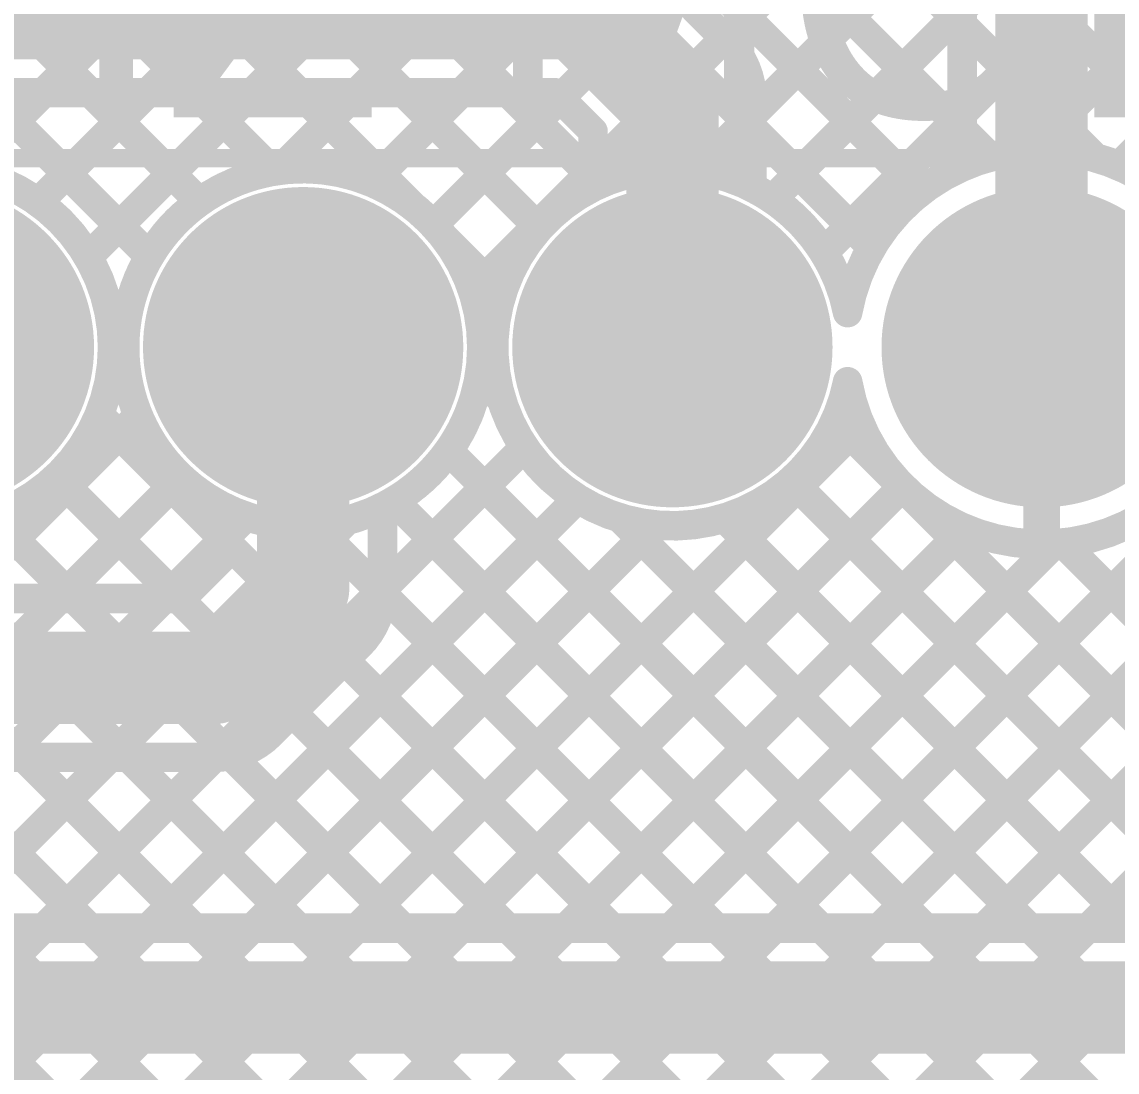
# Model space of a CAD drawing. Header units: millimetres. Extents: x -0.01 to 3.73, y -0.01 to 3.05.
# Drawn here: x 3.1449 to 3.4415, y 2.1912 to 2.4757 of the extents above; entities that cross this region are included whole.
import ezdxf

# ---------------------------------------------------------------- set-up
doc = ezdxf.new("R2010")
doc.units = ezdxf.units.MM
doc.header["$MEASUREMENT"] = 0
for name, color, linetype in [('BottomLayer', 5, 'Continuous'), ('BottomSolder', 6, 'Continuous'), ('MultiLayer', 9, 'Continuous'), ('PadHoleLayer', 156, 'Continuous'), ('TopLayer', 1, 'Continuous'), ('TopOverlay', 2, 'Continuous'), ('TopSolder', 216, 'Continuous')]:
    doc.layers.add(name, color=color, linetype=linetype)
doc.styles.add('Arial', font='', dxfattribs={"height": 0.2})
doc.styles.get('Arial').set_extended_font_data('Arial')

# ---------------------------------------------------------------- blocks, each defined once
blk = doc.blocks.new('HC_12_M______8')
at = {"layer": 'BottomLayer'}
h = blk.add_hatch(color=5, dxfattribs=at)
edge = h.paths.add_edge_path()
edge.add_arc((0.05118, -0.15984), 0.03937, 0, 360)
h = blk.add_hatch(color=5, dxfattribs=at)
edge = h.paths.add_edge_path()
edge.add_arc((0.05118, -0.25984), 0.03937, 0, 360)
h = blk.add_hatch(color=5, dxfattribs=at)
edge = h.paths.add_edge_path()
edge.add_arc((0.05118, -0.35984), 0.03937, 0, 360)
h = blk.add_hatch(color=5, dxfattribs=at)
edge = h.paths.add_edge_path()
edge.add_arc((0.05118, -0.45984), 0.03937, 0, 360)
at = {"layer": 'BottomSolder'}
h = blk.add_hatch(color=6, dxfattribs=at)
edge = h.paths.add_edge_path()
edge.add_arc((0.05118, -0.15984), 0.04337, 0, 360)
h = blk.add_hatch(color=6, dxfattribs=at)
edge = h.paths.add_edge_path()
edge.add_arc((0.05118, -0.25984), 0.04337, 0, 360)
h = blk.add_hatch(color=6, dxfattribs=at)
edge = h.paths.add_edge_path()
edge.add_arc((0.05118, -0.35984), 0.04337, 0, 360)
h = blk.add_hatch(color=6, dxfattribs=at)
edge = h.paths.add_edge_path()
edge.add_arc((0.05118, -0.45984), 0.04337, 0, 360)
at = {"layer": 'MultiLayer'}
h = blk.add_hatch(color=9, dxfattribs=at)
edge = h.paths.add_edge_path()
edge.add_arc((0.05118, -0.15984), 0.03937, 0, 360)
h = blk.add_hatch(color=9, dxfattribs=at)
edge = h.paths.add_edge_path()
edge.add_arc((0.05118, -0.25984), 0.03937, 0, 360)
h = blk.add_hatch(color=9, dxfattribs=at)
edge = h.paths.add_edge_path()
edge.add_arc((0.05118, -0.35984), 0.03937, 0, 360)
h = blk.add_hatch(color=9, dxfattribs=at)
edge = h.paths.add_edge_path()
edge.add_arc((0.05118, -0.45984), 0.03937, 0, 360)
at = {"layer": 'PadHoleLayer'}
h = blk.add_hatch(color=156, dxfattribs=at)
edge = h.paths.add_edge_path()
edge.add_arc((0.05118, -0.15984), 0.01969, 0, 360)
h = blk.add_hatch(color=156, dxfattribs=at)
edge = h.paths.add_edge_path()
edge.add_arc((0.05118, -0.25984), 0.01969, 0, 360)
h = blk.add_hatch(color=156, dxfattribs=at)
edge = h.paths.add_edge_path()
edge.add_arc((0.05118, -0.35984), 0.01969, 0, 360)
at = {"layer": 'TopLayer'}
h = blk.add_hatch(color=1, dxfattribs=at)
edge = h.paths.add_edge_path()
edge.add_arc((0.05118, -0.15984), 0.03937, 0, 360)
h = blk.add_hatch(color=1, dxfattribs=at)
edge = h.paths.add_edge_path()
edge.add_arc((0.05118, -0.25984), 0.03937, 0, 360)
h = blk.add_hatch(color=1, dxfattribs=at)
edge = h.paths.add_edge_path()
edge.add_arc((0.05118, -0.35984), 0.03937, 0, 360)
h = blk.add_hatch(color=1, dxfattribs=at)
edge = h.paths.add_edge_path()
edge.add_arc((0.05118, -0.45984), 0.03937, 0, 360)
at = {"layer": 'TopSolder'}
h = blk.add_hatch(color=216, dxfattribs=at)
edge = h.paths.add_edge_path()
edge.add_arc((0.05118, -0.15984), 0.04337, 0, 360)
h = blk.add_hatch(color=216, dxfattribs=at)
edge = h.paths.add_edge_path()
edge.add_arc((0.05118, -0.25984), 0.04337, 0, 360)
h = blk.add_hatch(color=216, dxfattribs=at)
edge = h.paths.add_edge_path()
edge.add_arc((0.05118, -0.35984), 0.04337, 0, 360)
h = blk.add_hatch(color=216, dxfattribs=at)
edge = h.paths.add_edge_path()
edge.add_arc((0.05118, -0.45984), 0.04337, 0, 360)
at = {"layer": 'TopOverlay', "const_width": 0.005}
blk.add_lwpolyline([(0, -0.51968), (0, 0)], dxfattribs=at)

msp = doc.modelspace()

# ---------------------------------------------------------------- linework, layer by layer
at = {"layer": 'BottomLayer'}
for points, const_width in [([(2.74562, 2.846), (3.17944, 2.41218)], 0.008), ([(2.7739, 2.846), (3.19297, 2.42693)], 0.008), ([(2.80219, 2.846), (3.21294, 2.43524)], 0.008), ([(2.83047, 2.846), (3.25061, 2.42586)], 0.008), ([(2.85876, 2.846), (3.28499, 2.41977)], 0.008), ([(2.88704, 2.846), (3.30132, 2.43172)], 0.008), ([(2.91532, 2.846), (3.32561, 2.43572)], 0.008), ([(2.94361, 2.846), (3.37504, 2.41457)], 0.008), ([(2.97189, 2.846), (3.38825, 2.42964)], 0.008), ([(3.00018, 2.846), (3.39957, 2.44661)], 0.008), ([(3.02846, 2.846), (3.39957, 2.47489)], 0.008), ([(3.09272, 2.42675), (3.35802, 2.69205)], 0.008), ([(3.12945, 2.4352), (3.35802, 2.66377)], 0.008), ([(3.14934, 2.42681), (3.35802, 2.63548)], 0.008), ([(3.16282, 2.41199), (3.35802, 2.6072)], 0.008), ([(3.2146, 2.43549), (3.35802, 2.57891)], 0.008), ([(3.23962, 2.43223), (3.35802, 2.55063)], 0.008), ([(3.25634, 2.42066), (3.36187, 2.5262)], 0.008), ([(3.26692, 2.40296), (3.37578, 2.51182)], 0.008), ([(3.42107, 2.38756), (3.42107, 2.49693)], 0.025), ([(3.32772, 2.43547), (3.38992, 2.49767)], 0.008), ([(3.39957, 2.43641), (3.39957, 2.48802)], 0.008), ([(3.34816, 2.42763), (3.39957, 2.47904)], 0.008), ([(2.9585, 2.46341), (3.19169, 2.23022)], 0.008), ([(3.36206, 2.41324), (3.39957, 2.45076)], 0.008), ([(2.9585, 2.43513), (3.1634, 2.23022)], 0.008), ([(3.25938, 2.41709), (3.2748, 2.40167)], 0.008), ([(3.16896, 2.39438), (3.17279, 2.39054)], 0.008), ([(3.16937, 2.39026), (3.17314, 2.39403)], 0.008), ([(3.42107, 2.33819), (3.42107, 2.38756)], 0.01), ([(3.26797, 2.37573), (3.27316, 2.38091)], 0.008), ([(3.26875, 2.37943), (3.27483, 2.37335)], 0.008), ([(3.03762, 2.23022), (3.1764, 2.36901)], 0.008), ([(3.16583, 2.36922), (3.30483, 2.23022)], 0.008), ([(3.23561, 2.23022), (3.37199, 2.3666)], 0.008), ([(3.36523, 2.36781), (3.49957, 2.23347)], 0.008), ([(3.15075, 2.23022), (3.281, 2.36047)], 0.008), ([(3.26044, 2.35946), (3.38968, 2.23022)], 0.008), ([(3.34874, 2.23022), (3.4727, 2.35418)], 0.008), ([(3.0659, 2.23022), (3.18797, 2.35229)], 0.008), ([(3.15433, 2.35244), (3.27654, 2.23022)], 0.008), ([(3.35328, 2.35147), (3.47453, 2.23022)], 0.008), ([(3.26389, 2.23022), (3.38341, 2.34974)], 0.008), ([(3.17904, 2.23022), (3.29539, 2.34657)], 0.008), ([(3.24569, 2.34592), (3.36139, 2.23022)], 0.008), ([(3.09418, 2.23022), (3.20567, 2.34171)], 0.008), ([(3.10964, 2.34056), (3.21997, 2.23022)], 0.008), ([(3.12247, 2.23022), (3.2329, 2.34066)], 0.008), ([(3.1367, 2.34178), (3.24826, 2.23022)], 0.008), ([(3.20732, 2.23022), (3.3165, 2.33941)], 0.008), ([(3.22405, 2.33928), (3.33311, 2.23022)], 0.008), ([(3.30686, 2.34132), (3.41796, 2.23022)], 0.008), ([(3.33518, 2.34129), (3.44625, 2.23022)], 0.008), ([(3.37703, 2.23022), (3.48599, 2.33919)], 0.008), ([(3.29217, 2.23022), (3.40033, 2.33838)], 0.008), ([(3.32046, 2.23022), (3.42454, 2.3343)], 0.008), ([(3.42682, 2.3345), (3.52785, 2.23347)], 0.008), ([(3.40531, 2.23022), (3.49528, 2.3202)], 0.008), ([(3.4336, 2.23022), (3.49528, 2.29191)], 0.008), ([(3.00791, 2.23022), (3.49528, 2.23022)], 0.008), ([(2.999, 2.20872), (3.522, 2.20872)], 0.025)]:
    msp.add_lwpolyline(points, dxfattribs=dict(at, const_width=const_width))
for points, const_width in [([(3.39757, 2.47904, 1), (3.40157, 2.47904, 1)], 0.004), ([(3.39757, 2.47489, 1), (3.40157, 2.47489, 1)], 0.004), ([(3.39757, 2.45076, 1), (3.40157, 2.45076, 1)], 0.004), ([(3.39757, 2.44661, 1), (3.40157, 2.44661, 1)], 0.004), ([(3.16944, 2.38756, 1), (3.0727, 2.38756, 1)], 0.008), ([(3.26944, 2.38756, 1), (3.1727, 2.38756, 1)], 0.008), ([(3.21095, 2.43524, 1), (3.21495, 2.43524, 1)], 0.004), ([(3.2126, 2.43549, 1), (3.2166, 2.43549, 1)], 0.004), ([(3.32361, 2.43572, 1), (3.32761, 2.43572, 1)], 0.004), ([(3.32572, 2.43547, 1), (3.32972, 2.43547, 1)], 0.004), ([(3.39757, 2.43641, 1), (3.40157, 2.43641, 1)], 0.004), ([(3.39757, 2.43641, 1), (3.40157, 2.43641, 1)], 0.004), ([(3.23762, 2.43223, 1), (3.24162, 2.43223, 1)], 0.004), ([(3.29932, 2.43172, 1), (3.30332, 2.43172, 1)], 0.004), ([(3.38625, 2.42964, 1), (3.39025, 2.42964, 1)], 0.004), ([(3.14734, 2.42681, 1), (3.15134, 2.42681, 1)], 0.004), ([(3.19097, 2.42693, 1), (3.19497, 2.42693, 1)], 0.004), ([(3.24861, 2.42586, 1), (3.25261, 2.42586, 1)], 0.004), ([(3.34616, 2.42763, 1), (3.35016, 2.42763, 1)], 0.004), ([(3.25434, 2.42066, 1), (3.25834, 2.42066, 1)], 0.004), ([(3.28299, 2.41977, 1), (3.28699, 2.41977, 1)], 0.004), ([(3.25738, 2.41709, 1), (3.26138, 2.41709, 1)], 0.004), ([(3.37304, 2.41457, 1), (3.37704, 2.41457, 1)], 0.004), ([(3.16082, 2.41199, 1), (3.16482, 2.41199, 1)], 0.004), ([(3.17744, 2.41218, 1), (3.18144, 2.41218, 1)], 0.004), ([(3.36006, 2.41324, 1), (3.36406, 2.41324, 1)], 0.004), ([(3.26492, 2.40296, 1), (3.26892, 2.40296, 1)], 0.004), ([(3.2728, 2.40167, 1), (3.2768, 2.40167, 1)], 0.004), ([(3.36653, 2.39692, 1), (3.37053, 2.39692, 1)], 0.004), ([(3.36653, 2.39692, 1), (3.37053, 2.39692, 1)], 0.004), ([(3.41482, 2.38756, 1), (3.42732, 2.38756, 1)], 0.0125), ([(3.16696, 2.39438, 1), (3.17096, 2.39438, 1)], 0.004), ([(3.17114, 2.39403, 1), (3.17514, 2.39403, 1)], 0.004), ([(3.16737, 2.39026, 1), (3.17137, 2.39026, 1)], 0.004), ([(3.17079, 2.39054, 1), (3.17479, 2.39054, 1)], 0.004), ([(3.16744, 2.38756, 1), (3.17144, 2.38756, 1)], 0.004), ([(3.1707, 2.38756, 1), (3.1747, 2.38756, 1)], 0.004), ([(3.26744, 2.38756, 1), (3.27144, 2.38756, 1)], 0.004), ([(3.41857, 2.38756, 1), (3.42357, 2.38756, 1)], 0.005), ([(3.27116, 2.38091, 1), (3.27516, 2.38091, 1)], 0.004), ([(3.26675, 2.37943, 1), (3.27075, 2.37943, 1)], 0.004), ([(3.36653, 2.3782, 1), (3.37053, 2.3782, 1)], 0.004), ([(3.36653, 2.3782, 1), (3.37053, 2.3782, 1)], 0.004), ([(3.26597, 2.37573, 1), (3.26997, 2.37573, 1)], 0.004), ([(3.27283, 2.37335, 1), (3.27683, 2.37335, 1)], 0.004), ([(3.16383, 2.36922, 1), (3.16783, 2.36922, 1)], 0.004), ([(3.1744, 2.36901, 1), (3.1784, 2.36901, 1)], 0.004), ([(3.36323, 2.36781, 1), (3.36723, 2.36781, 1)], 0.004), ([(3.36999, 2.3666, 1), (3.37399, 2.3666, 1)], 0.004), ([(3.279, 2.36047, 1), (3.283, 2.36047, 1)], 0.004), ([(3.25844, 2.35946, 1), (3.26244, 2.35946, 1)], 0.004), ([(3.15233, 2.35244, 1), (3.15633, 2.35244, 1)], 0.004), ([(3.18597, 2.35229, 1), (3.18997, 2.35229, 1)], 0.004), ([(3.35128, 2.35147, 1), (3.35528, 2.35147, 1)], 0.004), ([(3.38141, 2.34974, 1), (3.38541, 2.34974, 1)], 0.004), ([(3.24369, 2.34592, 1), (3.24769, 2.34592, 1)], 0.004), ([(3.29339, 2.34657, 1), (3.29739, 2.34657, 1)], 0.004), ([(3.20367, 2.34171, 1), (3.20767, 2.34171, 1)], 0.004), ([(3.22205, 2.33928, 1), (3.22605, 2.33928, 1)], 0.004), ([(3.2309, 2.34066, 1), (3.2349, 2.34066, 1)], 0.004), ([(3.30486, 2.34132, 1), (3.30886, 2.34132, 1)], 0.004), ([(3.3145, 2.33941, 1), (3.3185, 2.33941, 1)], 0.004), ([(3.33318, 2.34129, 1), (3.33718, 2.34129, 1)], 0.004), ([(3.41857, 2.33819, 1), (3.42357, 2.33819, 1)], 0.005), ([(3.39833, 2.33838, 1), (3.40233, 2.33838, 1)], 0.004), ([(3.42254, 2.3343, 1), (3.42654, 2.3343, 1)], 0.004), ([(3.42482, 2.3345, 1), (3.42882, 2.3345, 1)], 0.004), ([(3.14875, 2.23022, 1), (3.15275, 2.23022, 1)], 0.004), ([(3.1614, 2.23022, 1), (3.1654, 2.23022, 1)], 0.004), ([(3.17704, 2.23022, 1), (3.18104, 2.23022, 1)], 0.004), ([(3.18969, 2.23022, 1), (3.19369, 2.23022, 1)], 0.004), ([(3.20532, 2.23022, 1), (3.20932, 2.23022, 1)], 0.004), ([(3.21797, 2.23022, 1), (3.22197, 2.23022, 1)], 0.004), ([(3.23361, 2.23022, 1), (3.23761, 2.23022, 1)], 0.004), ([(3.24626, 2.23022, 1), (3.25026, 2.23022, 1)], 0.004), ([(3.26189, 2.23022, 1), (3.26589, 2.23022, 1)], 0.004), ([(3.27454, 2.23022, 1), (3.27854, 2.23022, 1)], 0.004), ([(3.29018, 2.23022, 1), (3.29418, 2.23022, 1)], 0.004), ([(3.30283, 2.23022, 1), (3.30683, 2.23022, 1)], 0.004), ([(3.31846, 2.23022, 1), (3.32246, 2.23022, 1)], 0.004), ([(3.33111, 2.23022, 1), (3.33511, 2.23022, 1)], 0.004), ([(3.34674, 2.23022, 1), (3.35074, 2.23022, 1)], 0.004), ([(3.35939, 2.23022, 1), (3.36339, 2.23022, 1)], 0.004), ([(3.37503, 2.23022, 1), (3.37903, 2.23022, 1)], 0.004), ([(3.38768, 2.23022, 1), (3.39168, 2.23022, 1)], 0.004), ([(3.40331, 2.23022, 1), (3.40731, 2.23022, 1)], 0.004), ([(3.41596, 2.23022, 1), (3.41996, 2.23022, 1)], 0.004), ([(3.4316, 2.23022, 1), (3.4356, 2.23022, 1)], 0.004)]:
    msp.add_lwpolyline(points, format="xyb", close=True, dxfattribs=dict(at, const_width=const_width))
at = {"layer": 'BottomLayer', "const_width": 0.008}
for points in [[(3.36853, 2.3782, -10.241505), (3.36853, 2.39692)], [(3.36853, 2.39692, -0.250007), (3.39957, 2.43641)], [(3.4727, 2.37404, -0.804246), (3.36853, 2.3782)]]:
    msp.add_lwpolyline(points, format="xyb", dxfattribs=at)
at = {"layer": 'TopLayer'}
for points, const_width in [([(2.97189, 2.846), (3.38825, 2.42964)], 0.008), ([(3.00018, 2.846), (3.40711, 2.43907)], 0.008), ([(3.02846, 2.846), (3.43553, 2.43893)], 0.008), ([(3.05675, 2.846), (3.4727, 2.43004)], 0.008), ([(3.33518, 2.47122), (3.43509, 2.57113)], 0.008), ([(3.34257, 2.45033), (3.43509, 2.54284)], 0.008), ([(3.44203, 2.43664), (3.548, 2.54262)], 0.008), ([(3.34816, 2.42763), (3.44123, 2.52071)], 0.008), ([(3.36206, 2.41324), (3.45992, 2.51111)], 0.008), ([(3.41793, 2.44084), (3.48814, 2.51104)], 0.008), ([(3.3132, 2.4932), (3.33627, 2.47013)], 0.008), ([(3.055, 2.478), (3.298, 2.478)], 0.025), ([(3.298, 2.478), (3.32107, 2.45493)], 0.025), ([(3.32107, 2.38756), (3.32107, 2.45493)], 0.025), ([(3.06391, 2.4565), (3.28909, 2.4565)], 0.008), ([(3.12945, 2.4352), (3.15075, 2.4565)], 0.008), ([(3.13512, 2.4565), (3.17944, 2.41218)], 0.008), ([(3.14934, 2.42681), (3.17904, 2.4565)], 0.008), ([(3.16282, 2.41199), (3.20732, 2.4565)], 0.008), ([(3.1634, 2.4565), (3.19297, 2.42693)], 0.008), ([(3.19169, 2.4565), (3.21294, 2.43524)], 0.008), ([(3.2146, 2.43549), (3.23561, 2.4565)], 0.008), ([(3.21997, 2.4565), (3.25061, 2.42586)], 0.008), ([(3.23962, 2.43223), (3.26389, 2.4565)], 0.008), ([(3.24826, 2.4565), (3.28499, 2.41977)], 0.008), ([(3.25634, 2.42066), (3.29064, 2.45496)], 0.008), ([(3.27654, 2.4565), (3.29957, 2.43347)], 0.008), ([(3.28909, 2.4565), (3.29957, 2.44602)], 0.008), ([(3.34257, 2.43089), (3.34257, 2.45493)], 0.008), ([(3.29957, 2.43089), (3.29957, 2.44602)], 0.008), ([(3.34257, 2.44704), (3.37504, 2.41457)], 0.008), ([(3.42107, 2.38756), (3.42107, 2.43693)], 0.01), ([(3.26692, 2.40296), (3.29957, 2.43561)], 0.008), ([(3.25938, 2.41709), (3.2748, 2.40167)], 0.008), ([(3.22107, 2.32207), (3.22107, 2.38756)], 0.025), ([(3.16896, 2.39438), (3.17279, 2.39054)], 0.008), ([(3.16937, 2.39026), (3.17314, 2.39403)], 0.008), ([(3.42107, 2.33819), (3.42107, 2.38756)], 0.01), ([(3.26797, 2.37573), (3.27316, 2.38091)], 0.008), ([(3.26875, 2.37943), (3.27483, 2.37335)], 0.008), ([(3.12689, 2.3195), (3.1764, 2.36901)], 0.008), ([(3.16583, 2.36922), (3.19957, 2.33548)], 0.008), ([(2.96788, 1.9625), (3.37199, 2.3666)], 0.008), ([(3.36523, 2.36781), (3.548, 2.18504)], 0.008), ([(3.24257, 2.32204), (3.281, 2.36047)], 0.008), ([(3.26044, 2.35946), (3.548, 2.0719)], 0.008), ([(3.08102, 1.9625), (3.4727, 2.35418)], 0.008), ([(3.15433, 2.35244), (3.18727, 2.3195)], 0.008), ([(3.15518, 2.3195), (3.18797, 2.35229)], 0.008), ([(3.35328, 2.35147), (3.548, 2.15676)], 0.008), ([(2.99617, 1.9625), (3.38341, 2.34974)], 0.008), ([(2.91131, 1.9625), (3.29539, 2.34657)], 0.008), ([(3.24569, 2.34592), (3.548, 2.04362)], 0.008), ([(3.19957, 2.33098), (3.19957, 2.34423)], 0.008), ([(3.24257, 2.32207), (3.24257, 2.34423)], 0.008), ([(2.9396, 1.9625), (3.3165, 2.33941)], 0.008), ([(3.1093, 1.9625), (3.48599, 2.33919)], 0.008), ([(3.1367, 2.34178), (3.15898, 2.3195)], 0.008), ([(3.13759, 1.9625), (3.51428, 2.33919)], 0.008), ([(3.16587, 1.9625), (3.54256, 2.33919)], 0.008), ([(3.30686, 2.34132), (3.548, 2.10019)], 0.008), ([(3.33518, 2.34129), (3.548, 2.12847)], 0.008), ([(3.02445, 1.9625), (3.40033, 2.33838)], 0.008), ([(3.05273, 1.9625), (3.42454, 2.3343)], 0.008), ([(3.18346, 2.3195), (3.19957, 2.33561)], 0.008), ([(3.42682, 2.3345), (3.548, 2.21332)], 0.008), ([(3.18809, 2.3195), (3.19957, 2.33098)], 0.008), ([(3.197, 2.298), (3.22107, 2.32207)], 0.025), ([(3.06391, 2.3195), (3.18809, 2.3195)], 0.008), ([(3.24253, 2.3208), (3.548, 2.01533)], 0.008), ([(3.19416, 1.9625), (3.548, 2.31634)], 0.008), ([(3.2122, 2.2828), (3.23627, 2.30687)], 0.008), ([(3.055, 2.298), (3.197, 2.298)], 0.025), ([(3.23223, 2.30282), (3.548, 1.98705)], 0.008), ([(3.21809, 2.28868), (3.54427, 1.9625)], 0.008), ([(3.2015, 2.27698), (3.51598, 1.9625)], 0.008), ([(2.85474, 1.9625), (3.16874, 2.2765)], 0.008), ([(2.88303, 1.9625), (3.19703, 2.2765)], 0.008), ([(3.055, 2.2765), (3.197, 2.2765)], 0.008), ([(3.06056, 2.2765), (3.37456, 1.9625)], 0.008), ([(3.08884, 2.2765), (3.40284, 1.9625)], 0.008), ([(3.11713, 2.2765), (3.43113, 1.9625)], 0.008), ([(3.14541, 2.2765), (3.45941, 1.9625)], 0.008), ([(3.1737, 2.2765), (3.4877, 1.9625)], 0.008)]:
    msp.add_lwpolyline(points, dxfattribs=dict(at, const_width=const_width))
for points, const_width in [([(3.29175, 2.478, 1), (3.30425, 2.478, 1)], 0.0125), ([(3.29175, 2.478, 1), (3.30425, 2.478, 1)], 0.0125), ([(3.33318, 2.47122, 1), (3.33718, 2.47122, 1)], 0.004), ([(3.33427, 2.47013, 1), (3.33827, 2.47013, 1)], 0.004), ([(3.33427, 2.47013, 1), (3.33827, 2.47013, 1)], 0.004), ([(3.33427, 2.47013, 1), (3.33827, 2.47013, 1)], 0.004), ([(3.31482, 2.45493, 1), (3.32732, 2.45493, 1)], 0.0125), ([(3.31482, 2.45493, 1), (3.32732, 2.45493, 1)], 0.0125), ([(3.14875, 2.4565, 1), (3.15275, 2.4565, 1)], 0.004), ([(3.1614, 2.4565, 1), (3.1654, 2.4565, 1)], 0.004), ([(3.17704, 2.4565, 1), (3.18104, 2.4565, 1)], 0.004), ([(3.18969, 2.4565, 1), (3.19369, 2.4565, 1)], 0.004), ([(3.20532, 2.4565, 1), (3.20932, 2.4565, 1)], 0.004), ([(3.21797, 2.4565, 1), (3.22197, 2.4565, 1)], 0.004), ([(3.23361, 2.4565, 1), (3.23761, 2.4565, 1)], 0.004), ([(3.24626, 2.4565, 1), (3.25026, 2.4565, 1)], 0.004), ([(3.26189, 2.4565, 1), (3.26589, 2.4565, 1)], 0.004), ([(3.27454, 2.4565, 1), (3.27854, 2.4565, 1)], 0.004), ([(3.28709, 2.4565, 1), (3.29109, 2.4565, 1)], 0.004), ([(3.28709, 2.4565, 1), (3.29109, 2.4565, 1)], 0.004), ([(3.28864, 2.45496, 1), (3.29264, 2.45496, 1)], 0.004), ([(3.34057, 2.45493, 1), (3.34457, 2.45493, 1)], 0.004), ([(3.34057, 2.45493, 1), (3.34457, 2.45493, 1)], 0.004), ([(3.34057, 2.45493, 1), (3.34457, 2.45493, 1)], 0.004), ([(3.34057, 2.45033, 1), (3.34457, 2.45033, 1)], 0.004), ([(3.29757, 2.44602, 1), (3.30157, 2.44602, 1)], 0.004), ([(3.29757, 2.44602, 1), (3.30157, 2.44602, 1)], 0.004), ([(3.34057, 2.44704, 1), (3.34457, 2.44704, 1)], 0.004), ([(3.41593, 2.44084, 1), (3.41993, 2.44084, 1)], 0.004), ([(3.40511, 2.43907, 1), (3.40911, 2.43907, 1)], 0.004), ([(3.41857, 2.43693, 1), (3.42357, 2.43693, 1)], 0.005), ([(3.43353, 2.43893, 1), (3.43753, 2.43893, 1)], 0.004), ([(3.16944, 2.38756, 1), (3.0727, 2.38756, 1)], 0.008), ([(3.21095, 2.43524, 1), (3.21495, 2.43524, 1)], 0.004), ([(3.2126, 2.43549, 1), (3.2166, 2.43549, 1)], 0.004), ([(3.29757, 2.43561, 1), (3.30157, 2.43561, 1)], 0.004), ([(3.44003, 2.43664, 1), (3.44403, 2.43664, 1)], 0.004), ([(3.23762, 2.43223, 1), (3.24162, 2.43223, 1)], 0.004), ([(3.29757, 2.43347, 1), (3.30157, 2.43347, 1)], 0.004), ([(3.29757, 2.43089, 1), (3.30157, 2.43089, 1)], 0.004), ([(3.29757, 2.43089, 1), (3.30157, 2.43089, 1)], 0.004), ([(3.34057, 2.43089, 1), (3.34457, 2.43089, 1)], 0.004), ([(3.34057, 2.43089, 1), (3.34457, 2.43089, 1)], 0.004), ([(3.38625, 2.42964, 1), (3.39025, 2.42964, 1)], 0.004), ([(3.14734, 2.42681, 1), (3.15134, 2.42681, 1)], 0.004), ([(3.19097, 2.42693, 1), (3.19497, 2.42693, 1)], 0.004), ([(3.24861, 2.42586, 1), (3.25261, 2.42586, 1)], 0.004), ([(3.34616, 2.42763, 1), (3.35016, 2.42763, 1)], 0.004), ([(3.25434, 2.42066, 1), (3.25834, 2.42066, 1)], 0.004), ([(3.28299, 2.41977, 1), (3.28699, 2.41977, 1)], 0.004), ([(3.25738, 2.41709, 1), (3.26138, 2.41709, 1)], 0.004), ([(3.37304, 2.41457, 1), (3.37704, 2.41457, 1)], 0.004), ([(3.16082, 2.41199, 1), (3.16482, 2.41199, 1)], 0.004), ([(3.17744, 2.41218, 1), (3.18144, 2.41218, 1)], 0.004), ([(3.36006, 2.41324, 1), (3.36406, 2.41324, 1)], 0.004), ([(3.26492, 2.40296, 1), (3.26892, 2.40296, 1)], 0.004), ([(3.2728, 2.40167, 1), (3.2768, 2.40167, 1)], 0.004), ([(3.21482, 2.38756, 1), (3.22732, 2.38756, 1)], 0.0125), ([(3.31482, 2.38756, 1), (3.32732, 2.38756, 1)], 0.0125), ([(3.36653, 2.39692, 1), (3.37053, 2.39692, 1)], 0.004), ([(3.36653, 2.39692, 1), (3.37053, 2.39692, 1)], 0.004), ([(3.16696, 2.39438, 1), (3.17096, 2.39438, 1)], 0.004), ([(3.17114, 2.39403, 1), (3.17514, 2.39403, 1)], 0.004), ([(3.16737, 2.39026, 1), (3.17137, 2.39026, 1)], 0.004), ([(3.17079, 2.39054, 1), (3.17479, 2.39054, 1)], 0.004), ([(3.16744, 2.38756, 1), (3.17144, 2.38756, 1)], 0.004), ([(3.26744, 2.38756, 1), (3.27144, 2.38756, 1)], 0.004), ([(3.26744, 2.38756, 1), (3.27144, 2.38756, 1)], 0.004), ([(3.41857, 2.38756, 1), (3.42357, 2.38756, 1)], 0.005), ([(3.41857, 2.38756, 1), (3.42357, 2.38756, 1)], 0.005), ([(3.27116, 2.38091, 1), (3.27516, 2.38091, 1)], 0.004), ([(3.26675, 2.37943, 1), (3.27075, 2.37943, 1)], 0.004), ([(3.36653, 2.3782, 1), (3.37053, 2.3782, 1)], 0.004), ([(3.36653, 2.3782, 1), (3.37053, 2.3782, 1)], 0.004), ([(3.26597, 2.37573, 1), (3.26997, 2.37573, 1)], 0.004), ([(3.27283, 2.37335, 1), (3.27683, 2.37335, 1)], 0.004), ([(3.16383, 2.36922, 1), (3.16783, 2.36922, 1)], 0.004), ([(3.1744, 2.36901, 1), (3.1784, 2.36901, 1)], 0.004), ([(3.36323, 2.36781, 1), (3.36723, 2.36781, 1)], 0.004), ([(3.36999, 2.3666, 1), (3.37399, 2.3666, 1)], 0.004), ([(3.279, 2.36047, 1), (3.283, 2.36047, 1)], 0.004), ([(3.25844, 2.35946, 1), (3.26244, 2.35946, 1)], 0.004), ([(3.15233, 2.35244, 1), (3.15633, 2.35244, 1)], 0.004), ([(3.18597, 2.35229, 1), (3.18997, 2.35229, 1)], 0.004), ([(3.35128, 2.35147, 1), (3.35528, 2.35147, 1)], 0.004), ([(3.38141, 2.34974, 1), (3.38541, 2.34974, 1)], 0.004), ([(3.24369, 2.34592, 1), (3.24769, 2.34592, 1)], 0.004), ([(3.29339, 2.34657, 1), (3.29739, 2.34657, 1)], 0.004), ([(3.19757, 2.34423, 1), (3.20157, 2.34423, 1)], 0.004), ([(3.19757, 2.34423, 1), (3.20157, 2.34423, 1)], 0.004), ([(3.24057, 2.34423, 1), (3.24457, 2.34423, 1)], 0.004), ([(3.24057, 2.34423, 1), (3.24457, 2.34423, 1)], 0.004), ([(3.30486, 2.34132, 1), (3.30886, 2.34132, 1)], 0.004), ([(3.3145, 2.33941, 1), (3.3185, 2.33941, 1)], 0.004), ([(3.33318, 2.34129, 1), (3.33718, 2.34129, 1)], 0.004), ([(3.41857, 2.33819, 1), (3.42357, 2.33819, 1)], 0.005), ([(3.39833, 2.33838, 1), (3.40233, 2.33838, 1)], 0.004), ([(3.19757, 2.33561, 1), (3.20157, 2.33561, 1)], 0.004), ([(3.19757, 2.33548, 1), (3.20157, 2.33548, 1)], 0.004), ([(3.42254, 2.3343, 1), (3.42654, 2.3343, 1)], 0.004), ([(3.42482, 2.3345, 1), (3.42882, 2.3345, 1)], 0.004), ([(3.19757, 2.33098, 1), (3.20157, 2.33098, 1)], 0.004), ([(3.19757, 2.33098, 1), (3.20157, 2.33098, 1)], 0.004), ([(3.21482, 2.32207, 1), (3.22732, 2.32207, 1)], 0.0125), ([(3.21482, 2.32207, 1), (3.22732, 2.32207, 1)], 0.0125), ([(3.24057, 2.32207, 1), (3.24457, 2.32207, 1)], 0.004), ([(3.24057, 2.32207, 1), (3.24457, 2.32207, 1)], 0.004), ([(3.24057, 2.32207, 1), (3.24457, 2.32207, 1)], 0.004), ([(3.24057, 2.32204, 1), (3.24457, 2.32204, 1)], 0.004), ([(3.15318, 2.3195, 1), (3.15718, 2.3195, 1)], 0.004), ([(3.15698, 2.3195, 1), (3.16098, 2.3195, 1)], 0.004), ([(3.18146, 2.3195, 1), (3.18546, 2.3195, 1)], 0.004), ([(3.18527, 2.3195, 1), (3.18927, 2.3195, 1)], 0.004), ([(3.18609, 2.3195, 1), (3.19009, 2.3195, 1)], 0.004), ([(3.18609, 2.3195, 1), (3.19009, 2.3195, 1)], 0.004), ([(3.24053, 2.3208, 1), (3.24453, 2.3208, 1)], 0.004), ([(3.23427, 2.30687, 1), (3.23827, 2.30687, 1)], 0.004), ([(3.23427, 2.30687, 1), (3.23827, 2.30687, 1)], 0.004), ([(3.23427, 2.30687, 1), (3.23827, 2.30687, 1)], 0.004), ([(3.19075, 2.298, 1), (3.20325, 2.298, 1)], 0.0125), ([(3.19075, 2.298, 1), (3.20325, 2.298, 1)], 0.0125), ([(3.23023, 2.30282, 1), (3.23423, 2.30282, 1)], 0.004), ([(3.21609, 2.28868, 1), (3.22009, 2.28868, 1)], 0.004), ([(3.2102, 2.2828, 1), (3.2142, 2.2828, 1)], 0.004), ([(3.2102, 2.2828, 1), (3.2142, 2.2828, 1)], 0.004), ([(3.2102, 2.2828, 1), (3.2142, 2.2828, 1)], 0.004), ([(3.1995, 2.27698, 1), (3.2035, 2.27698, 1)], 0.004), ([(3.14341, 2.2765, 1), (3.14741, 2.2765, 1)], 0.004), ([(3.16674, 2.2765, 1), (3.17074, 2.2765, 1)], 0.004), ([(3.1717, 2.2765, 1), (3.1757, 2.2765, 1)], 0.004), ([(3.195, 2.2765, 1), (3.199, 2.2765, 1)], 0.004), ([(3.195, 2.2765, 1), (3.199, 2.2765, 1)], 0.004), ([(3.195, 2.2765, 1), (3.199, 2.2765, 1)], 0.004), ([(3.19503, 2.2765, 1), (3.19903, 2.2765, 1)], 0.004)]:
    msp.add_lwpolyline(points, format="xyb", close=True, dxfattribs=dict(at, const_width=const_width))
at = {"layer": 'TopLayer', "const_width": 0.008}
for points in [[(3.33627, 2.47013, -0.198912), (3.34257, 2.45493)], [(3.33627, 2.47013, -0.198912), (3.34257, 2.45493)], [(3.36853, 2.39692, -0.804246), (3.4727, 2.40108)], [(3.19957, 2.34423, -1.796817), (3.26944, 2.38756)], [(3.36853, 2.3782, -1.607438), (3.29957, 2.43089)], [(3.34257, 2.43089, -0.232964), (3.36853, 2.39692)], [(3.26944, 2.38756, -0.284901), (3.24257, 2.34423)], [(3.4727, 2.37404, -0.804246), (3.36853, 2.3782)], [(3.24257, 2.32207, -0.198912), (3.23627, 2.30687)], [(3.24257, 2.32207, -0.198912), (3.23627, 2.30687)], [(3.2122, 2.2828, -0.198912), (3.197, 2.2765)], [(3.2122, 2.2828, -0.198912), (3.197, 2.2765)]]:
    msp.add_lwpolyline(points, format="xyb", dxfattribs=at)

# ---------------------------------------------------------------- block references
at = {"rotation": 270}
msp.add_blockref('HC_12_M______8', (3.58091, 2.43874), dxfattribs=at)

# ---------------------------------------------------------------- texts
at = {"layer": 'TopOverlay', "style": 'Arial'}
msp.add_text('SRX882-433MHZ MODULE', height=0.07, rotation=360, dxfattribs=at).set_placement((2.471, 2.44982))

doc.saveas('drawing.dxf')
